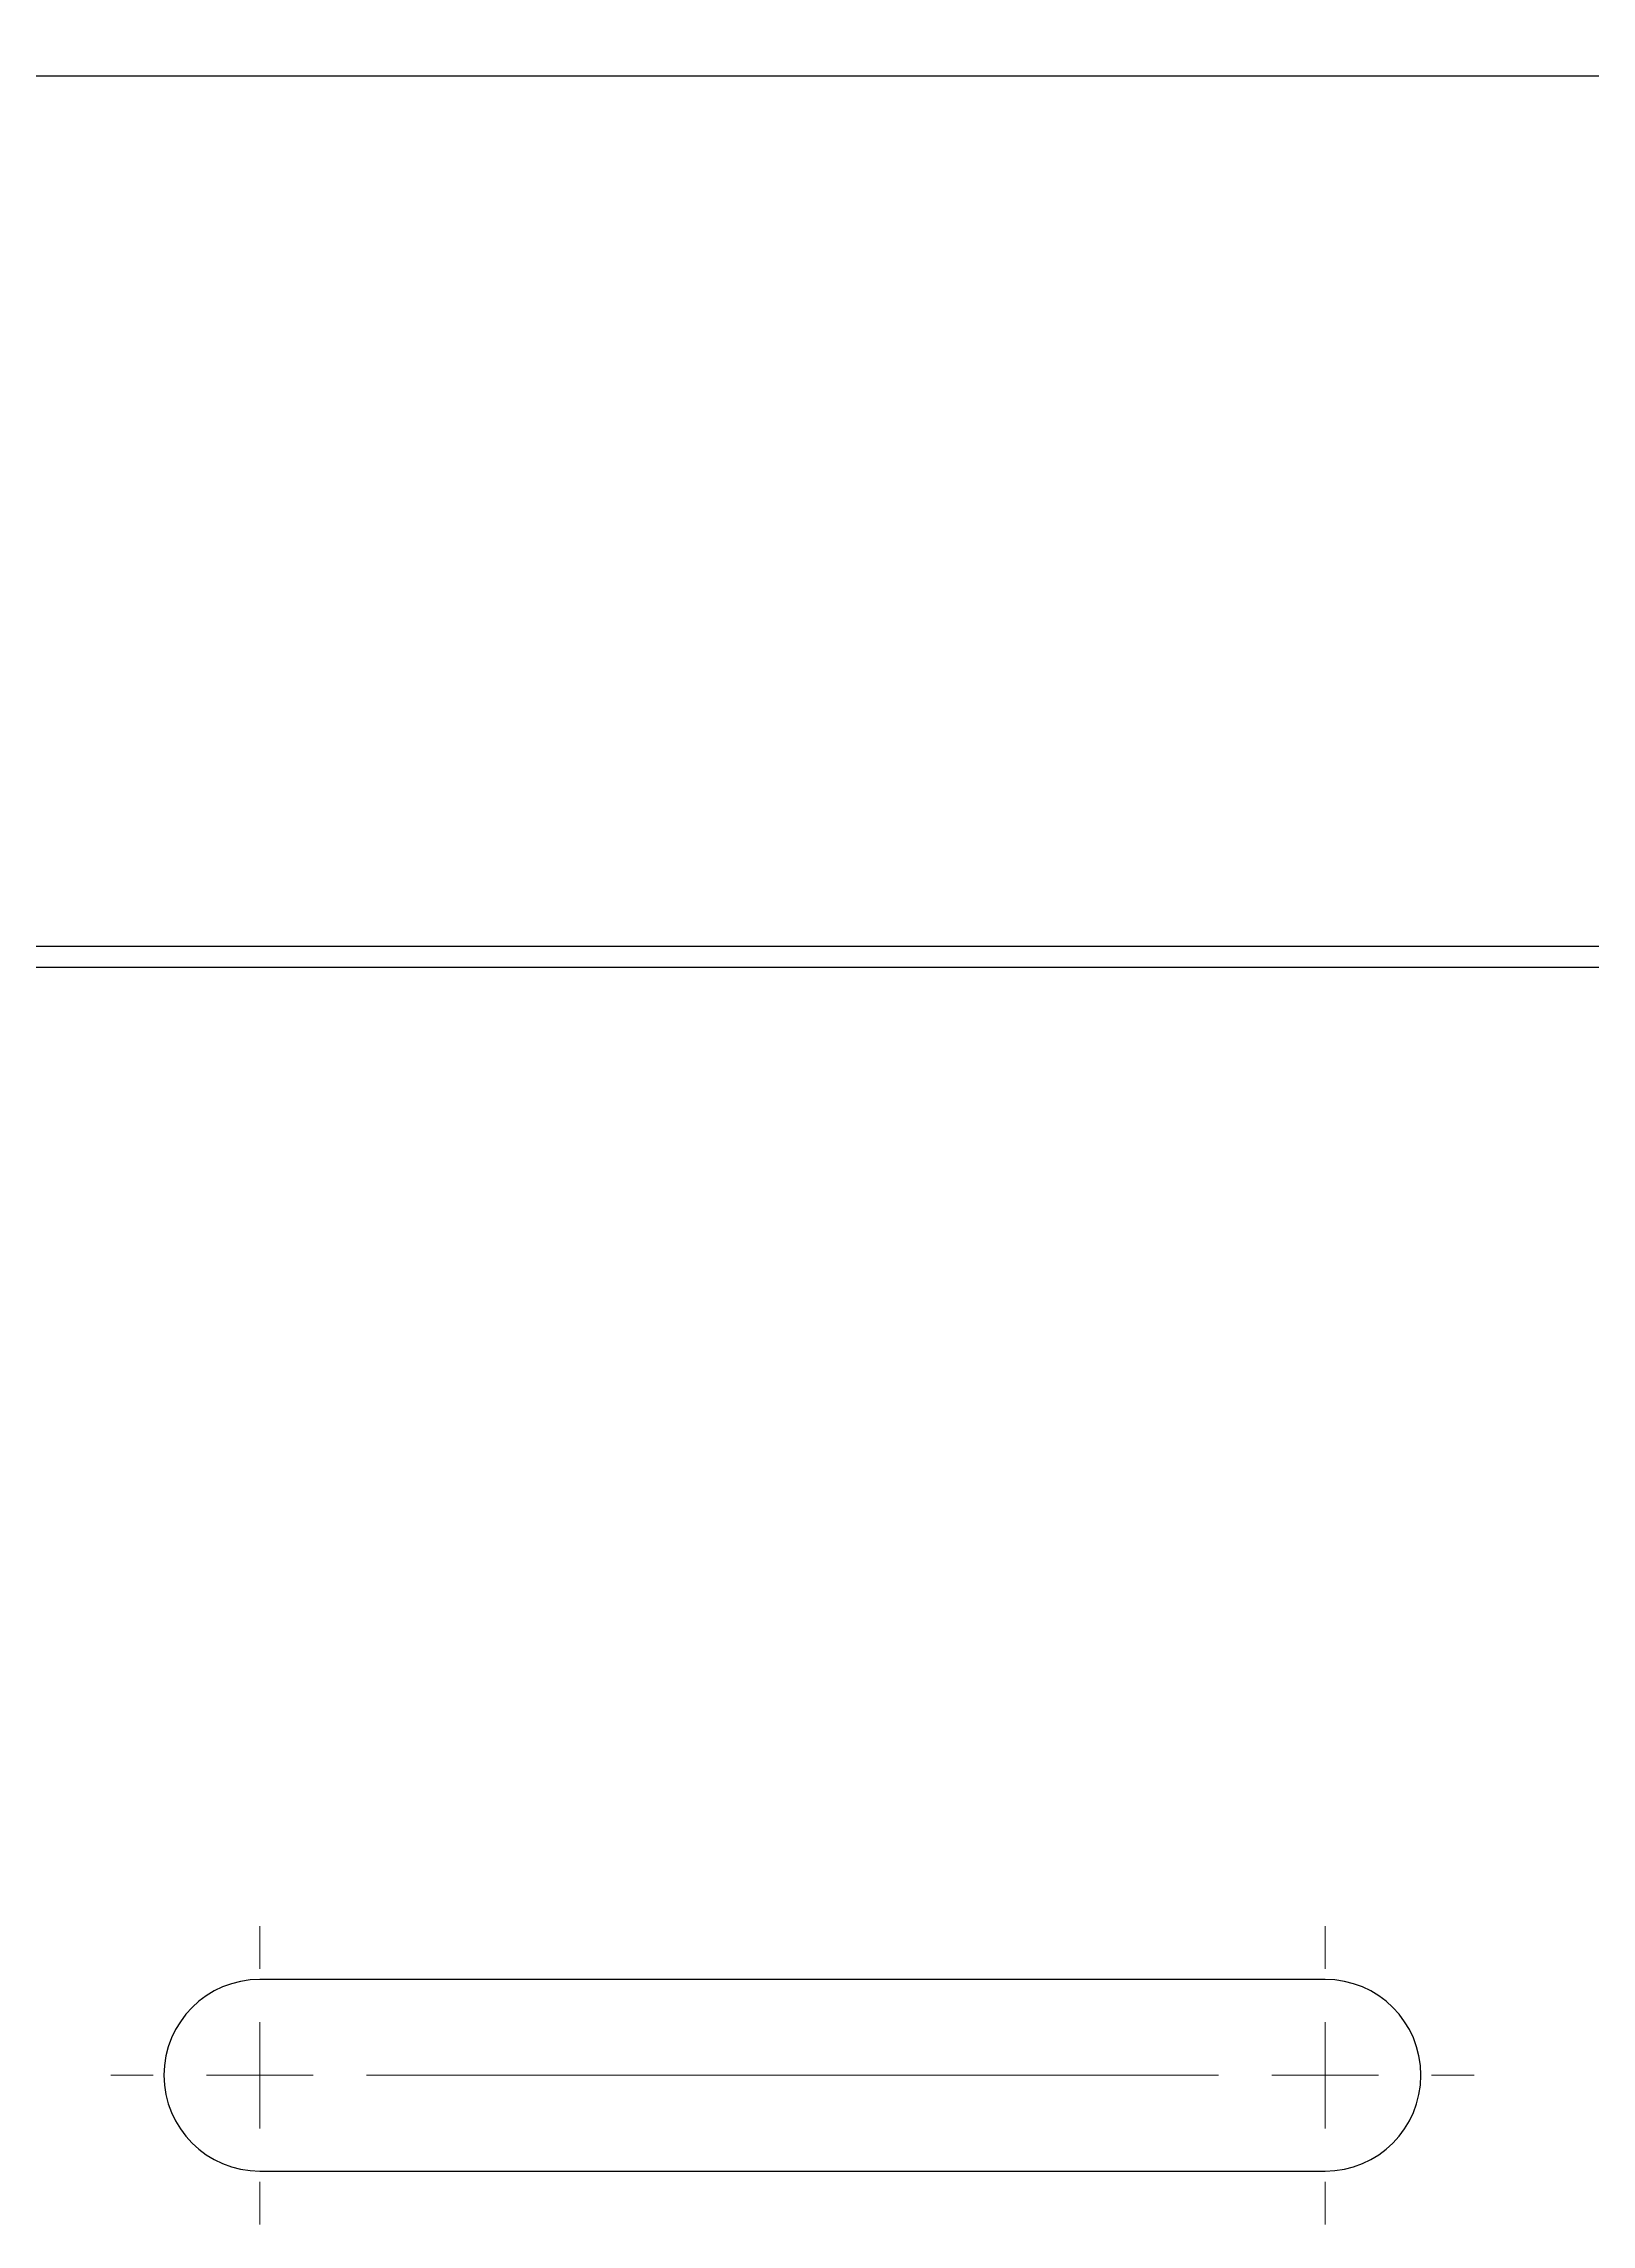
# Model space of a CAD drawing. Header units: millimetres. Extents: x 15 to 913, y -15 to 331.
# Drawn here: x 123.1 to 159.4, y 214.4 to 265.5 of the extents above; entities that cross this region are included whole.
import ezdxf

# ---------------------------------------------------------------- set-up
doc = ezdxf.new("R2010")
doc.units = ezdxf.units.MM
doc.header["$PDSIZE"] = -1
doc.layers.get('0').update_dxf_attribs({"true_color": 0xffffff})
doc.dimstyles.new('QCADDimStyle', dxfattribs={"dimtxt": 3.5, "dimasz": 2.5, "dimexe": 1, "dimexo": 0, "dimgap": 1.524, "dimtad": 1, "dimtoh": 1, "dimdec": 4, "dimzin": 0, "dimdsep": 46, "dimtxsty": 'Standard', "dimcen": 0.09, "dimadec": 0, "dimazin": 0, "dimtfac": 1, "dimtdec": 4, "dimtofl": 0, "dimtmove": 0, "dimatfit": 3, "dimfxl": 1, "dimtolj": 1, "dimtzin": 0, "dimarcsym": 0})

# ---------------------------------------------------------------- blocks, each defined once
blk = doc.blocks.new('*D59')
at = {"color": 0, "linetype": 'Continuous', "lineweight": -2}
for p, q in [((65.684, 239.422), (65.684, 276.54)), ((290.684, 239.422), (290.684, 276.54)), ((65.864, 276.36), (177.477, 276.36)), ((290.504, 276.36), (178.892, 276.36))]:
    blk.add_line(p, q, dxfattribs=at)
at = {"color": 0}
for points in [[(65.864, 276.39), (65.864, 276.33), (65.684, 276.36)], [(290.504, 276.33), (290.504, 276.39), (290.684, 276.36)]]:
    blk.add_solid(points, dxfattribs=at)
at = {"layer": 'Defpoints', "color": 0}
for p in [(290.684, 276.36), (65.684, 239.36), (290.684, 239.36)]:
    blk.add_point(p, dxfattribs=at)
at = {"color": 0, "lineweight": 0, "insert": (178.184, 276.36), "char_height": 0.18, "attachment_point": 5}
blk.add_mtext('\\A1;450.0000', dxfattribs=at)
blk = doc.blocks.new('*D67')
at = {"color": 0, "linetype": 'Continuous', "lineweight": -2}
for p, q in [((115.684, 217.922), (115.684, 264.973)), ((115.864, 264.793), (189.536, 264.793)), ((265.504, 264.793), (191.833, 264.793)), ((265.684, 217.922), (265.684, 264.973))]:
    blk.add_line(p, q, dxfattribs=at)
at = {"color": 0}
for points in [[(115.864, 264.823), (115.864, 264.763), (115.684, 264.793)], [(265.504, 264.763), (265.504, 264.823), (265.684, 264.793)]]:
    blk.add_solid(points, dxfattribs=at)
at = {"layer": 'Defpoints', "color": 0}
for p in [(115.684, 264.793), (115.684, 217.86), (265.684, 217.86)]:
    blk.add_point(p, dxfattribs=at)
at = {"color": 0, "lineweight": 0, "insert": (190.684, 264.793), "char_height": 0.18, "attachment_point": 5}
blk.add_mtext('\\A1;75x4=300.0000', dxfattribs=at)
blk = doc.blocks.new('SW_CENTERMARKSYMBOL_1')
at = {"color": 0, "linetype": 'Continuous', "lineweight": 0}
for p, q in [((0, 2.5), (0, 3.5)), ((25, 2.5), (25, 3.5)), ((0, 0), (0, 1.25)), ((25, 0), (25, 1.25)), ((-2.5, 0), (-3.5, 0)), ((0, 0), (-1.25, 0)), ((0, 0), (0, -1.25)), ((0, 0), (1.25, 0)), ((2.5, 0), (3.5, 0)), ((2.5, 0), (22.5, 0)), ((22.5, 0), (21.5, 0)), ((25, 0), (23.75, 0)), ((25, 0), (25, -1.25)), ((25, 0), (26.25, 0)), ((27.5, 0), (28.5, 0)), ((0, -2.5), (0, -3.5)), ((25, -2.5), (25, -3.5))]:
    blk.add_line(p, q, dxfattribs=at)

msp = doc.modelspace()

# ---------------------------------------------------------------- linework, layer by layer
at = {"color": 7, "linetype": 'Continuous', "lineweight": 30, "true_color": 0xffffff}
for p, q in [((70.684441, 244.359794), (285.684444, 244.359794)), ((285.477333, 243.8598), (70.891552, 243.8598)), ((153.184442, 220.109797), (128.184442, 220.109797)), ((128.184442, 215.609799), (153.184442, 215.609799))]:
    msp.add_line(p, q, dxfattribs=at)
for centre, start, end in [((128.184443, 217.859797), 90, 270), ((153.184443, 217.859797), 270, 90)]:
    msp.add_arc(centre, 2.25, start, end, dxfattribs=at)

# ---------------------------------------------------------------- block references
at = {"color": 7, "linetype": 'Continuous', "lineweight": 0, "true_color": 0xffffff}
msp.add_blockref('SW_CENTERMARKSYMBOL_1', (128.184443, 217.859797), dxfattribs=at)

# ---------------------------------------------------------------- dimensions: what is measured, and where the dimension line sits
dim = msp.add_linear_dim(base=(290.684443, 276.359797), p1=(65.684443, 239.359797), p2=(290.684443, 239.359797), angle=0, dimstyle='QCADDimStyle', override={"dimtxt": 0.18, "dimasz": 0.18, "dimexe": 0.18, "dimexo": 0.0625, "dimgap": 0.09, "dimtad": 0, "dimtih": 1, "dimlfac": 2, "dimtmove": 2}, dxfattribs=at)
dim.commit()
dim.dimension.update_dxf_attribs({"geometry": '*D59', "text_midpoint": (178.184443, 276.359797), "dimtype": 160})
dim = msp.add_linear_dim(base=(115.684443, 264.793465), p1=(265.684443, 217.859797), p2=(115.684443, 217.859797), angle=0, text='75x4=<>', dimstyle='QCADDimStyle', override={"dimtxt": 0.18, "dimasz": 0.18, "dimexe": 0.18, "dimexo": 0.0625, "dimgap": 0.09, "dimtad": 0, "dimtih": 1, "dimlfac": 2, "dimtmove": 2}, dxfattribs=at)
dim.commit()
dim.dimension.update_dxf_attribs({"geometry": '*D67', "text_midpoint": (190.684443, 264.793465), "dimtype": 160})

doc.saveas('drawing.dxf')
